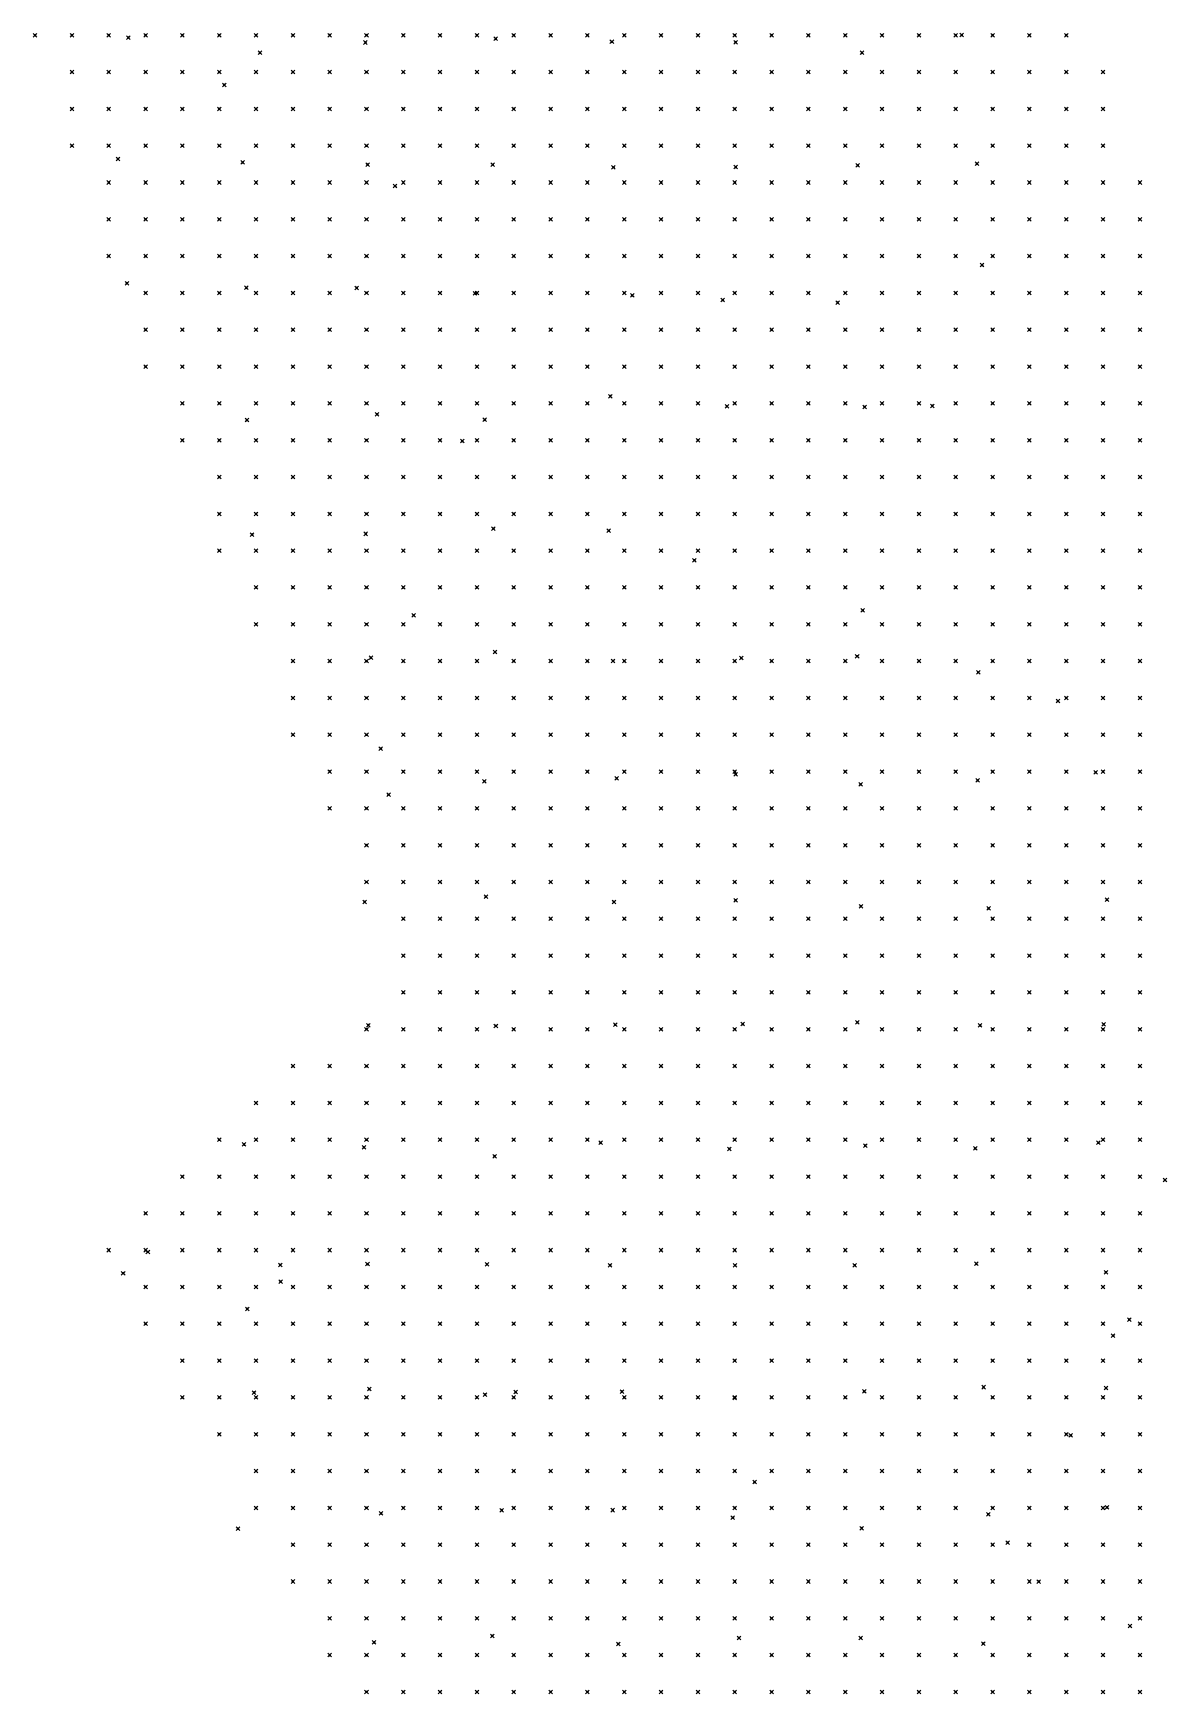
# Model space of a CAD drawing. Header units: metres. Extents: x 441556 to 446409, y 432338 to 461058.
# Drawn here: x 445145.2 to 445237.5, y 439655.7 to 439791 of the extents above; entities that cross this region are included whole.
import ezdxf

# ---------------------------------------------------------------- set-up
doc = ezdxf.new("R2010")
doc.units = ezdxf.units.M
doc.header["$MEASUREMENT"] = 0
doc.header["$PDMODE"] = 35
doc.header["$PDSIZE"] = 0.15
doc.layers.add('DTM-NOK-RevN_LIDAR_co_lidar', color=91, linetype='Continuous', lineweight=0)
doc.layers.add('DTM-NOK-RevN_RTK', color=32, linetype='Continuous', lineweight=0)

msp = doc.modelspace()

# ---------------------------------------------------------------- linework, layer by layer
at = {"layer": 'DTM-NOK-RevN_LIDAR_co_lidar'}
for p in [(445145.312, 439790.821, 399.143), (445148.311, 439790.821, 400.164), (445151.31, 439790.821, 401.455), (445154.31, 439790.821, 402.838), (445157.309, 439790.821, 404.12), (445160.308, 439790.821, 405.283), (445163.308, 439790.821, 406.511), (445166.307, 439790.821, 407.373), (445169.306, 439790.821, 407.96), (445172.306, 439790.821, 408.499), (445175.305, 439790.821, 408.964), (445178.304, 439790.821, 409.303), (445181.304, 439790.821, 409.578), (445184.303, 439790.821, 409.848), (445187.302, 439790.821, 410.032), (445190.302, 439790.821, 410.085), (445193.301, 439790.821, 410.17), (445196.3, 439790.821, 410.227), (445199.3, 439790.821, 410.245), (445202.299, 439790.821, 410.356), (445205.298, 439790.821, 410.468), (445208.298, 439790.821, 410.487), (445211.297, 439790.821, 410.504), (445214.296, 439790.821, 410.405), (445217.296, 439790.821, 410.509), (445220.295, 439790.821, 410.742), (445223.294, 439790.821, 411.161), (445226.294, 439790.821, 411.591), (445229.293, 439790.821, 411.988), (445148.311, 439787.822, 400.144), (445151.31, 439787.822, 401.381), (445154.31, 439787.822, 402.672), (445157.309, 439787.822, 403.897), (445160.308, 439787.822, 404.921), (445163.308, 439787.822, 406.163), (445166.307, 439787.822, 406.888), (445169.306, 439787.822, 407.324), (445172.306, 439787.822, 407.747), (445175.305, 439787.822, 408.141), (445178.304, 439787.822, 408.481), (445181.304, 439787.822, 408.739), (445184.303, 439787.822, 408.949), (445187.302, 439787.822, 409.101), (445190.302, 439787.822, 409.16), (445193.301, 439787.822, 409.224), (445196.3, 439787.822, 409.186), (445199.3, 439787.822, 409.144), (445202.299, 439787.822, 409.237), (445205.298, 439787.822, 409.318), (445208.298, 439787.822, 409.376), (445211.297, 439787.822, 409.432), (445214.296, 439787.822, 409.424), (445217.296, 439787.822, 409.525), (445220.295, 439787.822, 409.779), (445223.294, 439787.822, 410.138), (445226.294, 439787.822, 410.349), (445229.293, 439787.822, 410.487), (445232.293, 439787.822, 410.993), (445160.718, 439786.775, 404.857), (445148.311, 439784.822, 399.948), (445151.31, 439784.822, 401.099), (445154.31, 439784.822, 402.359), (445157.309, 439784.822, 403.477), (445160.308, 439784.822, 404.413), (445163.308, 439784.822, 405.442), (445166.307, 439784.822, 406.227), (445169.306, 439784.822, 406.671), (445172.306, 439784.822, 406.978), (445175.305, 439784.822, 407.296), (445178.304, 439784.822, 407.585), (445181.304, 439784.822, 407.798), (445184.303, 439784.822, 407.95), (445187.302, 439784.822, 408.036), (445190.302, 439784.822, 408.1), (445193.301, 439784.822, 408.09), (445196.3, 439784.822, 408.045), (445199.3, 439784.822, 408.031), (445202.299, 439784.822, 408.023), (445205.298, 439784.822, 408.084), (445208.298, 439784.822, 408.118), (445211.297, 439784.822, 408.153), (445214.296, 439784.822, 408.164), (445217.296, 439784.822, 408.262), (445220.295, 439784.822, 408.455), (445223.294, 439784.822, 408.716), (445226.294, 439784.822, 408.699), (445229.293, 439784.822, 408.665), (445232.293, 439784.822, 409.216), (445148.311, 439781.823, 399.681), (445151.31, 439781.823, 400.761), (445154.31, 439781.823, 401.893), (445157.309, 439781.823, 402.909), (445160.308, 439781.823, 403.765), (445163.308, 439781.823, 404.6), (445166.307, 439781.823, 405.386), (445169.306, 439781.823, 405.965), (445172.306, 439781.823, 406.353), (445175.305, 439781.823, 406.634), (445178.304, 439781.823, 406.829), (445181.304, 439781.823, 406.958), (445184.303, 439781.823, 407.058), (445187.302, 439781.823, 407.098), (445190.302, 439781.823, 407.049), (445193.301, 439781.823, 407.004), (445196.3, 439781.823, 406.932), (445199.3, 439781.823, 406.883), (445202.299, 439781.823, 406.758), (445205.298, 439781.823, 406.751), (445208.298, 439781.823, 406.745), (445211.297, 439781.823, 406.725), (445214.296, 439781.823, 406.756), (445217.296, 439781.823, 406.892), (445220.295, 439781.823, 406.927), (445223.294, 439781.823, 406.82), (445226.294, 439781.823, 406.719), (445229.293, 439781.823, 406.859), (445232.293, 439781.823, 407.696), (445151.31, 439778.824, 400.351), (445154.31, 439778.824, 401.26), (445157.309, 439778.824, 402.182), (445160.308, 439778.824, 402.911), (445163.308, 439778.824, 403.708), (445166.307, 439778.824, 404.191), (445169.306, 439778.824, 404.62), (445172.306, 439778.824, 405.192), (445175.305, 439778.824, 405.719), (445178.304, 439778.824, 406.079), (445181.304, 439778.824, 406.265), (445184.303, 439778.824, 406.324), (445187.302, 439778.824, 406.335), (445190.302, 439778.824, 406.269), (445193.301, 439778.824, 406.105), (445196.3, 439778.824, 405.902), (445199.3, 439778.824, 405.695), (445202.299, 439778.824, 405.631), (445205.298, 439778.824, 405.44), (445208.298, 439778.824, 405.399), (445211.297, 439778.824, 405.392), (445214.296, 439778.824, 405.371), (445217.296, 439778.824, 405.459), (445220.295, 439778.824, 405.379), (445223.294, 439778.824, 405.227), (445226.294, 439778.824, 405.413), (445229.293, 439778.824, 405.896), (445232.293, 439778.824, 406.647), (445235.292, 439778.824, 407.927), (445151.31, 439775.824, 399.758), (445154.31, 439775.824, 400.571), (445157.309, 439775.824, 401.289), (445160.308, 439775.824, 401.859), (445163.308, 439775.824, 402.581), (445166.307, 439775.824, 403.188), (445169.306, 439775.824, 403.436), (445172.306, 439775.824, 403.589), (445175.305, 439775.824, 403.865), (445178.304, 439775.824, 404.167), (445181.304, 439775.824, 404.49), (445184.303, 439775.824, 404.871), (445187.302, 439775.824, 405.139), (445190.302, 439775.824, 405.245), (445193.301, 439775.824, 405.265), (445196.3, 439775.824, 405.165), (445199.3, 439775.824, 404.845), (445202.299, 439775.824, 404.748), (445205.298, 439775.824, 404.591), (445208.298, 439775.824, 404.377), (445211.297, 439775.824, 404.386), (445214.296, 439775.824, 404.351), (445217.296, 439775.824, 404.344), (445220.295, 439775.824, 404.215), (445223.294, 439775.824, 404.32), (445226.294, 439775.824, 404.612), (445229.293, 439775.824, 405.056), (445232.293, 439775.824, 405.671), (445235.292, 439775.824, 406.656), (445151.31, 439772.825, 399.039), (445154.31, 439772.825, 399.704), (445157.309, 439772.825, 400.305), (445160.308, 439772.825, 400.812), (445163.308, 439772.825, 401.151), (445166.307, 439772.825, 401.701), (445169.306, 439772.825, 402.126), (445172.306, 439772.825, 402.345), (445175.305, 439772.825, 402.455), (445178.304, 439772.825, 402.523), (445181.304, 439772.825, 402.649), (445184.303, 439772.825, 402.764), (445187.302, 439772.825, 402.842), (445190.302, 439772.825, 402.976), (445193.301, 439772.825, 402.972), (445196.3, 439772.825, 402.836), (445199.3, 439772.825, 402.66), (445202.299, 439772.825, 402.349), (445205.298, 439772.825, 402.676), (445208.298, 439772.825, 402.635), (445211.297, 439772.825, 402.233), (445214.296, 439772.825, 402.368), (445217.296, 439772.825, 402.601), (445220.295, 439772.825, 402.854), (445223.294, 439772.825, 403.032), (445226.294, 439772.825, 403.28), (445229.293, 439772.825, 403.712), (445232.293, 439772.825, 404.319), (445235.292, 439772.825, 405.048), (445154.31, 439769.826, 398.691), (445157.309, 439769.826, 399.158), (445160.308, 439769.826, 399.586), (445163.308, 439769.826, 400.002), (445166.307, 439769.826, 400.436), (445169.306, 439769.826, 400.708), (445172.306, 439769.826, 400.853), (445175.305, 439769.826, 400.972), (445178.304, 439769.826, 401.027), (445181.304, 439769.826, 401.055), (445184.303, 439769.826, 401.145), (445187.302, 439769.826, 401.224), (445190.302, 439769.826, 401.235), (445193.301, 439769.826, 401.219), (445196.3, 439769.826, 401.143), (445199.3, 439769.826, 401.008), (445202.299, 439769.826, 400.762), (445205.298, 439769.826, 400.331), (445208.298, 439769.826, 400.139), (445211.297, 439769.826, 400.405), (445214.296, 439769.826, 400.656), (445217.296, 439769.826, 400.861), (445220.295, 439769.826, 401.222), (445223.294, 439769.826, 401.661), (445226.294, 439769.826, 401.956), (445229.293, 439769.826, 402.294), (445232.293, 439769.826, 402.819), (445235.292, 439769.826, 403.438), (445154.31, 439766.826, 397.551), (445157.309, 439766.826, 397.924), (445160.308, 439766.826, 398.274), (445163.308, 439766.826, 398.635), (445166.307, 439766.826, 398.9), (445169.306, 439766.826, 399.158), (445172.306, 439766.826, 399.461), (445175.305, 439766.826, 399.732), (445178.304, 439766.826, 399.856), (445181.304, 439766.826, 399.825), (445184.303, 439766.826, 399.724), (445187.302, 439766.826, 399.651), (445190.302, 439766.826, 399.68), (445193.301, 439766.826, 399.616), (445196.3, 439766.826, 399.527), (445199.3, 439766.826, 399.353), (445202.299, 439766.826, 399.118), (445205.298, 439766.826, 398.933), (445208.298, 439766.826, 398.732), (445211.297, 439766.826, 398.751), (445214.296, 439766.826, 398.76), (445217.296, 439766.826, 399.296), (445220.295, 439766.826, 399.712), (445223.294, 439766.826, 400.034), (445226.294, 439766.826, 400.551), (445229.293, 439766.826, 400.901), (445232.293, 439766.826, 401.308), (445235.292, 439766.826, 401.898), (445154.31, 439763.827, 396.216), (445157.309, 439763.827, 396.643), (445160.308, 439763.827, 397.045), (445163.308, 439763.827, 397.141), (445166.307, 439763.827, 397.169), (445169.306, 439763.827, 397.335), (445172.306, 439763.827, 397.575), (445175.305, 439763.827, 397.684), (445178.304, 439763.827, 397.721), (445181.304, 439763.827, 397.909), (445184.303, 439763.827, 398.154), (445187.302, 439763.827, 398.279), (445190.302, 439763.827, 398.339), (445193.301, 439763.827, 398.267), (445196.3, 439763.827, 398.062), (445199.3, 439763.827, 397.828), (445202.299, 439763.827, 397.527), (445205.298, 439763.827, 397.278), (445208.298, 439763.827, 397.141), (445211.297, 439763.827, 397.113), (445214.296, 439763.827, 397.263), (445217.296, 439763.827, 397.744), (445220.295, 439763.827, 398.11), (445223.294, 439763.827, 398.626), (445226.294, 439763.827, 399.207), (445229.293, 439763.827, 399.753), (445232.293, 439763.827, 399.991), (445235.292, 439763.827, 400.299), (445157.309, 439760.828, 394.659), (445160.308, 439760.828, 394.747), (445163.308, 439760.828, 394.968), (445166.307, 439760.828, 395.227), (445169.306, 439760.828, 395.397), (445172.306, 439760.828, 395.592), (445175.305, 439760.828, 395.757), (445178.304, 439760.828, 395.751), (445181.304, 439760.828, 395.819), (445184.303, 439760.828, 396.151), (445187.302, 439760.828, 396.44), (445190.302, 439760.828, 396.571), (445193.301, 439760.828, 396.657), (445196.3, 439760.828, 396.479), (445199.3, 439760.828, 396.348), (445202.299, 439760.828, 396.005), (445205.298, 439760.828, 395.894), (445208.298, 439760.828, 395.745), (445211.297, 439760.828, 395.552), (445214.296, 439760.828, 395.661), (445217.296, 439760.828, 396.074), (445220.295, 439760.828, 396.45), (445223.294, 439760.828, 396.861), (445226.294, 439760.828, 397.154), (445229.293, 439760.828, 397.701), (445232.293, 439760.828, 398.312), (445235.292, 439760.828, 398.82), (445157.309, 439757.828, 392.673), (445160.308, 439757.828, 392.787), (445163.308, 439757.828, 392.961), (445166.307, 439757.828, 393.208), (445169.306, 439757.828, 393.371), (445172.306, 439757.828, 393.6), (445175.305, 439757.828, 393.822), (445178.304, 439757.828, 393.938), (445181.304, 439757.828, 394.051), (445184.303, 439757.828, 394.251), (445187.302, 439757.828, 394.529), (445190.302, 439757.828, 394.672), (445193.301, 439757.828, 394.694), (445196.3, 439757.828, 394.574), (445199.3, 439757.828, 394.332), (445202.299, 439757.828, 394.179), (445205.298, 439757.828, 394.08), (445208.298, 439757.828, 393.937), (445211.297, 439757.828, 393.905), (445214.296, 439757.828, 394.12), (445217.296, 439757.828, 394.441), (445220.295, 439757.828, 394.93), (445223.294, 439757.828, 395.337), (445226.294, 439757.828, 395.837), (445229.293, 439757.828, 396.2), (445232.293, 439757.828, 396.473), (445235.292, 439757.828, 396.974), (445160.308, 439754.829, 391.163), (445163.308, 439754.829, 391.265), (445166.307, 439754.829, 391.394), (445169.306, 439754.829, 391.563), (445172.306, 439754.829, 391.725), (445175.305, 439754.829, 391.933), (445178.304, 439754.829, 392.19), (445181.304, 439754.829, 392.377), (445184.303, 439754.829, 392.554), (445187.302, 439754.829, 392.781), (445190.302, 439754.829, 392.882), (445193.301, 439754.829, 392.957), (445196.3, 439754.829, 392.835), (445199.3, 439754.829, 392.596), (445202.299, 439754.829, 392.517), (445205.298, 439754.829, 392.461), (445208.298, 439754.829, 392.375), (445211.297, 439754.829, 392.379), (445214.296, 439754.829, 392.672), (445217.296, 439754.829, 392.973), (445220.295, 439754.829, 393.457), (445223.294, 439754.829, 393.9), (445226.294, 439754.829, 394.353), (445229.293, 439754.829, 394.703), (445232.293, 439754.829, 394.833), (445235.292, 439754.829, 395.396), (445160.308, 439751.83, 389.725), (445163.308, 439751.83, 389.825), (445166.307, 439751.83, 389.889), (445169.306, 439751.83, 390.047), (445172.306, 439751.83, 390.18), (445175.305, 439751.83, 390.308), (445178.304, 439751.83, 390.459), (445181.304, 439751.83, 390.605), (445184.303, 439751.83, 390.849), (445187.302, 439751.83, 391.097), (445190.302, 439751.83, 391.172), (445193.301, 439751.83, 391.208), (445196.3, 439751.83, 391.314), (445199.3, 439751.83, 391.158), (445202.299, 439751.83, 390.916), (445205.298, 439751.83, 390.961), (445208.298, 439751.83, 390.817), (445211.297, 439751.83, 390.817), (445214.296, 439751.83, 391.199), (445217.296, 439751.83, 391.608), (445220.295, 439751.83, 392.123), (445223.294, 439751.83, 392.581), (445226.294, 439751.83, 393), (445229.293, 439751.83, 393.313), (445232.293, 439751.83, 393.582), (445235.292, 439751.83, 393.977), (445160.308, 439748.83, 388.14), (445163.308, 439748.83, 388.344), (445166.307, 439748.83, 388.549), (445169.306, 439748.83, 388.681), (445172.306, 439748.83, 388.768), (445175.305, 439748.83, 388.892), (445178.304, 439748.83, 388.945), (445181.304, 439748.83, 388.962), (445184.303, 439748.83, 389.11), (445187.302, 439748.83, 389.249), (445190.302, 439748.83, 389.331), (445193.301, 439748.83, 389.35), (445196.3, 439748.83, 389.447), (445199.3, 439748.83, 389.467), (445202.299, 439748.83, 389.503), (445205.298, 439748.83, 389.488), (445208.298, 439748.83, 389.415), (445211.297, 439748.83, 389.499), (445214.296, 439748.83, 389.84), (445217.296, 439748.83, 390.241), (445220.295, 439748.83, 390.717), (445223.294, 439748.83, 391.204), (445226.294, 439748.83, 391.638), (445229.293, 439748.83, 391.982), (445232.293, 439748.83, 392.3), (445235.292, 439748.83, 392.485), (445163.308, 439745.831, 386.753), (445166.307, 439745.831, 386.979), (445169.306, 439745.831, 387.206), (445172.306, 439745.831, 387.321), (445175.305, 439745.831, 387.425), (445178.304, 439745.831, 387.539), (445181.304, 439745.831, 387.579), (445184.303, 439745.831, 387.6), (445187.302, 439745.831, 387.59), (445190.302, 439745.831, 387.628), (445193.301, 439745.831, 387.674), (445196.3, 439745.831, 387.643), (445199.3, 439745.831, 387.726), (445202.299, 439745.831, 387.863), (445205.298, 439745.831, 388.036), (445208.298, 439745.831, 388.061), (445211.297, 439745.831, 388.234), (445214.296, 439745.831, 388.538), (445217.296, 439745.831, 388.848), (445220.295, 439745.831, 389.225), (445223.294, 439745.831, 389.712), (445226.294, 439745.831, 390.261), (445229.293, 439745.831, 390.514), (445232.293, 439745.831, 390.774), (445235.292, 439745.831, 390.993), (445163.308, 439742.832, 385.217), (445166.307, 439742.832, 385.42), (445169.306, 439742.832, 385.682), (445172.306, 439742.832, 385.817), (445175.305, 439742.832, 385.934), (445178.304, 439742.832, 386.102), (445181.304, 439742.832, 386.219), (445184.303, 439742.832, 386.288), (445187.302, 439742.832, 386.299), (445190.302, 439742.832, 386.291), (445193.301, 439742.832, 386.314), (445196.3, 439742.832, 386.295), (445199.3, 439742.832, 386.338), (445202.299, 439742.832, 386.5), (445205.298, 439742.832, 386.789), (445208.298, 439742.832, 386.782), (445211.297, 439742.832, 386.915), (445214.296, 439742.832, 387.235), (445217.296, 439742.832, 387.549), (445220.295, 439742.832, 387.957), (445223.294, 439742.832, 388.429), (445226.294, 439742.832, 388.844), (445229.293, 439742.832, 389.007), (445232.293, 439742.832, 389.133), (445235.292, 439742.832, 389.262), (445166.307, 439739.832, 384.171), (445169.306, 439739.832, 384.29), (445172.306, 439739.832, 384.395), (445175.305, 439739.832, 384.523), (445178.304, 439739.832, 384.693), (445181.304, 439739.832, 384.858), (445184.303, 439739.832, 385.004), (445187.302, 439739.832, 385.074), (445190.302, 439739.832, 385.063), (445193.301, 439739.832, 385.085), (445196.3, 439739.832, 385.134), (445199.3, 439739.832, 385.109), (445202.299, 439739.832, 385.253), (445205.298, 439739.832, 385.546), (445208.298, 439739.832, 385.616), (445211.297, 439739.832, 385.732), (445214.296, 439739.832, 386.03), (445217.296, 439739.832, 386.329), (445220.295, 439739.832, 386.733), (445223.294, 439739.832, 387.109), (445226.294, 439739.832, 387.446), (445229.293, 439739.832, 387.64), (445232.293, 439739.832, 387.703), (445235.292, 439739.832, 387.807), (445166.307, 439736.833, 383.489), (445169.306, 439736.833, 383.377), (445172.306, 439736.833, 383.345), (445175.305, 439736.833, 383.355), (445178.304, 439736.833, 383.431), (445181.304, 439736.833, 383.612), (445184.303, 439736.833, 383.868), (445187.302, 439736.833, 384.006), (445190.302, 439736.833, 383.917), (445193.301, 439736.833, 383.874), (445196.3, 439736.833, 383.903), (445199.3, 439736.833, 383.856), (445202.299, 439736.833, 383.924), (445205.298, 439736.833, 384.258), (445208.298, 439736.833, 384.531), (445211.297, 439736.833, 384.697), (445214.296, 439736.833, 384.947), (445217.296, 439736.833, 385.176), (445220.295, 439736.833, 385.473), (445223.294, 439736.833, 385.733), (445226.294, 439736.833, 386.081), (445229.293, 439736.833, 386.315), (445232.293, 439736.833, 386.421), (445235.292, 439736.833, 386.65), (445166.307, 439733.834, 382.839), (445169.306, 439733.834, 382.793), (445172.306, 439733.834, 382.62), (445175.305, 439733.834, 382.417), (445178.304, 439733.834, 382.277), (445181.304, 439733.834, 382.322), (445184.303, 439733.834, 382.577), (445187.302, 439733.834, 382.8), (445190.302, 439733.834, 382.773), (445193.301, 439733.834, 382.667), (445196.3, 439733.834, 382.651), (445199.3, 439733.834, 382.646), (445202.299, 439733.834, 382.656), (445205.298, 439733.834, 382.91), (445208.298, 439733.834, 383.29), (445211.297, 439733.834, 383.607), (445214.296, 439733.834, 383.799), (445217.296, 439733.834, 384.05), (445220.295, 439733.834, 384.262), (445223.294, 439733.834, 384.499), (445226.294, 439733.834, 384.75), (445229.293, 439733.834, 384.995), (445232.293, 439733.834, 385.145), (445235.292, 439733.834, 385.296), (445169.306, 439730.834, 381.555), (445172.306, 439730.834, 381.556), (445175.305, 439730.834, 381.318), (445178.304, 439730.834, 381.067), (445181.304, 439730.834, 381.02), (445184.303, 439730.834, 381.102), (445187.302, 439730.834, 381.264), (445190.302, 439730.834, 381.44), (445193.301, 439730.834, 381.46), (445196.3, 439730.834, 381.505), (445199.3, 439730.834, 381.545), (445202.299, 439730.834, 381.453), (445205.298, 439730.834, 381.47), (445208.298, 439730.834, 381.733), (445211.297, 439730.834, 382.203), (445214.296, 439730.834, 382.392), (445217.296, 439730.834, 382.669), (445220.295, 439730.834, 382.924), (445223.294, 439730.834, 383.22), (445226.294, 439730.834, 383.477), (445229.293, 439730.834, 383.743), (445232.293, 439730.834, 383.939), (445235.292, 439730.834, 383.989), (445169.306, 439727.835, 379.564), (445172.306, 439727.835, 379.863), (445175.305, 439727.835, 379.826), (445178.304, 439727.835, 379.732), (445181.304, 439727.835, 379.886), (445184.303, 439727.835, 380.038), (445187.302, 439727.835, 380.138), (445190.302, 439727.835, 380.302), (445193.301, 439727.835, 380.455), (445196.3, 439727.835, 380.604), (445199.3, 439727.835, 380.735), (445202.299, 439727.835, 380.712), (445205.298, 439727.835, 380.573), (445208.298, 439727.835, 380.543), (445211.297, 439727.835, 380.767), (445214.296, 439727.835, 380.917), (445217.296, 439727.835, 381.062), (445220.295, 439727.835, 381.424), (445223.294, 439727.835, 381.802), (445226.294, 439727.835, 382.055), (445229.293, 439727.835, 382.368), (445232.293, 439727.835, 382.63), (445235.292, 439727.835, 382.829), (445172.306, 439724.836, 378.233), (445175.305, 439724.836, 378.225), (445178.304, 439724.836, 378.328), (445181.304, 439724.836, 378.629), (445184.303, 439724.836, 378.922), (445187.302, 439724.836, 379.146), (445190.302, 439724.836, 379.402), (445193.301, 439724.836, 379.673), (445196.3, 439724.836, 379.905), (445199.3, 439724.836, 380.2), (445202.299, 439724.836, 380.403), (445205.298, 439724.836, 380.427), (445208.298, 439724.836, 380.304), (445211.297, 439724.836, 380.167), (445214.296, 439724.836, 380.034), (445217.296, 439724.836, 379.969), (445220.295, 439724.836, 380.1), (445223.294, 439724.836, 380.335), (445226.294, 439724.836, 380.486), (445229.293, 439724.836, 380.81), (445232.293, 439724.836, 381.166), (445235.292, 439724.836, 381.524), (445172.306, 439721.836, 376.947), (445175.305, 439721.836, 376.912), (445178.304, 439721.836, 377.029), (445181.304, 439721.836, 377.334), (445184.303, 439721.836, 377.672), (445187.302, 439721.836, 377.943), (445190.302, 439721.836, 378.242), (445193.301, 439721.836, 378.584), (445196.3, 439721.836, 378.936), (445199.3, 439721.836, 379.367), (445202.299, 439721.836, 379.855), (445205.298, 439721.836, 380.129), (445208.298, 439721.836, 380.157), (445211.297, 439721.836, 380.023), (445214.296, 439721.836, 379.895), (445217.296, 439721.836, 379.74), (445220.295, 439721.836, 379.584), (445223.294, 439721.836, 379.474), (445226.294, 439721.836, 379.371), (445229.293, 439721.836, 379.475), (445232.293, 439721.836, 379.817), (445235.292, 439721.836, 380.124), (445175.305, 439718.837, 375.812), (445178.304, 439718.837, 375.942), (445181.304, 439718.837, 376.082), (445184.303, 439718.837, 376.31), (445187.302, 439718.837, 376.59), (445190.302, 439718.837, 376.944), (445193.301, 439718.837, 377.278), (445196.3, 439718.837, 377.527), (445199.3, 439718.837, 377.809), (445202.299, 439718.837, 378.207), (445205.298, 439718.837, 378.984), (445208.298, 439718.837, 379.375), (445211.297, 439718.837, 379.473), (445214.296, 439718.837, 379.443), (445217.296, 439718.837, 379.424), (445220.295, 439718.837, 379.376), (445223.294, 439718.837, 379.293), (445226.294, 439718.837, 379.14), (445229.293, 439718.837, 378.997), (445232.293, 439718.837, 378.942), (445235.292, 439718.837, 379.062), (445175.305, 439715.838, 374.91), (445178.304, 439715.838, 375.083), (445181.304, 439715.838, 375.182), (445184.303, 439715.838, 375.27), (445187.302, 439715.838, 375.33), (445190.302, 439715.838, 375.563), (445193.301, 439715.838, 376.005), (445196.3, 439715.838, 376.237), (445199.3, 439715.838, 376.451), (445202.299, 439715.838, 376.763), (445205.298, 439715.838, 377.428), (445208.298, 439715.838, 377.762), (445211.297, 439715.838, 378.125), (445214.296, 439715.838, 378.403), (445217.296, 439715.838, 378.516), (445220.295, 439715.838, 378.678), (445223.294, 439715.838, 378.756), (445226.294, 439715.838, 378.801), (445229.293, 439715.838, 378.801), (445232.293, 439715.838, 378.794), (445235.292, 439715.838, 378.777), (445175.305, 439712.838, 374.099), (445178.304, 439712.838, 374.248), (445181.304, 439712.838, 374.421), (445184.303, 439712.838, 374.522), (445187.302, 439712.838, 374.555), (445190.302, 439712.838, 374.655), (445193.301, 439712.838, 374.85), (445196.3, 439712.838, 375.151), (445199.3, 439712.838, 375.528), (445202.299, 439712.838, 375.872), (445205.298, 439712.838, 376.139), (445208.298, 439712.838, 376.487), (445211.297, 439712.838, 376.688), (445214.296, 439712.838, 376.952), (445217.296, 439712.838, 377.081), (445220.295, 439712.838, 377.203), (445223.294, 439712.838, 377.514), (445226.294, 439712.838, 377.833), (445229.293, 439712.838, 378.065), (445232.293, 439712.838, 378.259), (445235.292, 439712.838, 378.417), (445172.306, 439709.839, 373.218), (445175.305, 439709.839, 373.285), (445178.304, 439709.839, 373.481), (445181.304, 439709.839, 373.66), (445184.303, 439709.839, 373.74), (445187.302, 439709.839, 373.864), (445190.302, 439709.839, 374.03), (445193.301, 439709.839, 374.142), (445196.3, 439709.839, 374.28), (445199.3, 439709.839, 374.491), (445202.299, 439709.839, 374.777), (445205.298, 439709.839, 375.039), (445208.298, 439709.839, 375.462), (445211.297, 439709.839, 375.691), (445214.296, 439709.839, 375.955), (445217.296, 439709.839, 376.062), (445220.295, 439709.839, 376.01), (445223.294, 439709.839, 376.095), (445226.294, 439709.839, 376.389), (445229.293, 439709.839, 376.666), (445232.293, 439709.839, 376.968), (445235.292, 439709.839, 377.407), (445166.307, 439706.84, 372.388), (445169.306, 439706.84, 372.418), (445172.306, 439706.84, 372.442), (445175.305, 439706.84, 372.555), (445178.304, 439706.84, 372.737), (445181.304, 439706.84, 372.879), (445184.303, 439706.84, 373.012), (445187.302, 439706.84, 373.235), (445190.302, 439706.84, 373.422), (445193.301, 439706.84, 373.583), (445196.3, 439706.84, 373.615), (445199.3, 439706.84, 373.612), (445202.299, 439706.84, 373.704), (445205.298, 439706.84, 373.933), (445208.298, 439706.84, 374.033), (445211.297, 439706.84, 374.298), (445214.296, 439706.84, 374.627), (445217.296, 439706.84, 374.873), (445220.295, 439706.84, 374.902), (445223.294, 439706.84, 375.127), (445226.294, 439706.84, 375.392), (445229.293, 439706.84, 375.64), (445232.293, 439706.84, 375.78), (445235.292, 439706.84, 376.07), (445163.308, 439703.84, 371.717), (445166.307, 439703.84, 371.819), (445169.306, 439703.84, 371.868), (445172.306, 439703.84, 371.88), (445175.305, 439703.84, 371.924), (445178.304, 439703.84, 372.026), (445181.304, 439703.84, 372.165), (445184.303, 439703.84, 372.337), (445187.302, 439703.84, 372.59), (445190.302, 439703.84, 372.826), (445193.301, 439703.84, 372.969), (445196.3, 439703.84, 373.05), (445199.3, 439703.84, 372.979), (445202.299, 439703.84, 373.055), (445205.298, 439703.84, 373.189), (445208.298, 439703.84, 373.063), (445211.297, 439703.84, 373.04), (445214.296, 439703.84, 373.246), (445217.296, 439703.84, 373.371), (445220.295, 439703.84, 373.57), (445223.294, 439703.84, 373.994), (445226.294, 439703.84, 374.361), (445229.293, 439703.84, 374.625), (445232.293, 439703.84, 374.918), (445235.292, 439703.84, 375.221), (445160.308, 439700.841, 371.286), (445163.308, 439700.841, 371.369), (445166.307, 439700.841, 371.444), (445169.306, 439700.841, 371.451), (445172.306, 439700.841, 371.456), (445175.305, 439700.841, 371.471), (445178.304, 439700.841, 371.484), (445181.304, 439700.841, 371.576), (445184.303, 439700.841, 371.764), (445187.302, 439700.841, 371.961), (445190.302, 439700.841, 372.115), (445193.301, 439700.841, 372.244), (445196.3, 439700.841, 372.445), (445199.3, 439700.841, 372.543), (445202.299, 439700.841, 372.561), (445205.298, 439700.841, 372.59), (445208.298, 439700.841, 372.536), (445211.297, 439700.841, 372.617), (445214.296, 439700.841, 372.556), (445217.296, 439700.841, 372.511), (445220.295, 439700.841, 372.628), (445223.294, 439700.841, 372.867), (445226.294, 439700.841, 373.134), (445229.293, 439700.841, 373.369), (445232.293, 439700.841, 373.702), (445235.292, 439700.841, 374.086), (445157.309, 439697.842, 371.07), (445160.308, 439697.842, 371.034), (445163.308, 439697.842, 371.007), (445166.307, 439697.842, 370.951), (445169.306, 439697.842, 371.057), (445172.306, 439697.842, 371.127), (445175.305, 439697.842, 371.086), (445178.304, 439697.842, 371.088), (445181.304, 439697.842, 371.159), (445184.303, 439697.842, 371.265), (445187.302, 439697.842, 371.408), (445190.302, 439697.842, 371.56), (445193.301, 439697.842, 371.667), (445196.3, 439697.842, 371.84), (445199.3, 439697.842, 371.983), (445202.299, 439697.842, 372.068), (445205.298, 439697.842, 372.128), (445208.298, 439697.842, 372.134), (445211.297, 439697.842, 372.11), (445214.296, 439697.842, 372.064), (445217.296, 439697.842, 372.065), (445220.295, 439697.842, 372.151), (445223.294, 439697.842, 372.228), (445226.294, 439697.842, 372.329), (445229.293, 439697.842, 372.55), (445232.293, 439697.842, 372.866), (445235.292, 439697.842, 373.226), (445154.31, 439694.842, 371.102), (445157.309, 439694.842, 371.021), (445160.308, 439694.842, 370.934), (445163.308, 439694.842, 370.858), (445166.307, 439694.842, 370.796), (445169.306, 439694.842, 370.829), (445172.306, 439694.842, 370.861), (445175.305, 439694.842, 370.849), (445178.304, 439694.842, 370.833), (445181.304, 439694.842, 370.821), (445184.303, 439694.842, 370.848), (445187.302, 439694.842, 370.946), (445190.302, 439694.842, 371.077), (445193.301, 439694.842, 371.178), (445196.3, 439694.842, 371.294), (445199.3, 439694.842, 371.388), (445202.299, 439694.842, 371.501), (445205.298, 439694.842, 371.654), (445208.298, 439694.842, 371.731), (445211.297, 439694.842, 371.704), (445214.296, 439694.842, 371.656), (445217.296, 439694.842, 371.636), (445220.295, 439694.842, 371.595), (445223.294, 439694.842, 371.633), (445226.294, 439694.842, 371.807), (445229.293, 439694.842, 372.066), (445232.293, 439694.842, 372.328), (445235.292, 439694.842, 372.614), (445151.31, 439691.843, 369.688), (445154.31, 439691.843, 369.86), (445157.309, 439691.843, 370.073), (445160.308, 439691.843, 370.471), (445163.308, 439691.843, 370.632), (445166.307, 439691.843, 370.678), (445169.306, 439691.843, 370.708), (445172.306, 439691.843, 370.688), (445175.305, 439691.843, 370.624), (445178.304, 439691.843, 370.581), (445181.304, 439691.843, 370.551), (445184.303, 439691.843, 370.516), (445187.302, 439691.843, 370.554), (445190.302, 439691.843, 370.642), (445193.301, 439691.843, 370.707), (445196.3, 439691.843, 370.798), (445199.3, 439691.843, 370.848), (445202.299, 439691.843, 370.969), (445205.298, 439691.843, 371.154), (445208.298, 439691.843, 371.194), (445211.297, 439691.843, 371.232), (445214.296, 439691.843, 371.244), (445217.296, 439691.843, 371.269), (445220.295, 439691.843, 371.245), (445223.294, 439691.843, 371.247), (445226.294, 439691.843, 371.32), (445229.293, 439691.843, 371.482), (445232.293, 439691.843, 371.758), (445235.292, 439691.843, 371.976), (445154.31, 439688.844, 368.444), (445157.309, 439688.844, 368.586), (445160.308, 439688.844, 368.975), (445163.308, 439688.844, 369.209), (445166.307, 439688.844, 369.494), (445169.306, 439688.844, 369.848), (445172.306, 439688.844, 370.225), (445175.305, 439688.844, 370.454), (445178.304, 439688.844, 370.479), (445181.304, 439688.844, 370.438), (445184.303, 439688.844, 370.388), (445187.302, 439688.844, 370.356), (445190.302, 439688.844, 370.352), (445193.301, 439688.844, 370.354), (445196.3, 439688.844, 370.385), (445199.3, 439688.844, 370.435), (445202.299, 439688.844, 370.589), (445205.298, 439688.844, 370.699), (445208.298, 439688.844, 370.715), (445211.297, 439688.844, 370.719), (445214.296, 439688.844, 370.775), (445217.296, 439688.844, 370.842), (445220.295, 439688.844, 370.887), (445223.294, 439688.844, 370.904), (445226.294, 439688.844, 370.969), (445229.293, 439688.844, 371.076), (445232.293, 439688.844, 371.271), (445235.292, 439688.844, 371.478), (445154.31, 439685.844, 367.397), (445157.309, 439685.844, 367.46), (445160.308, 439685.844, 367.739), (445163.308, 439685.844, 368.007), (445166.307, 439685.844, 368.282), (445169.306, 439685.844, 368.56), (445172.306, 439685.844, 368.878), (445175.305, 439685.844, 369.353), (445178.304, 439685.844, 369.73), (445181.304, 439685.844, 369.941), (445184.303, 439685.844, 370.183), (445187.302, 439685.844, 370.274), (445190.302, 439685.844, 370.252), (445193.301, 439685.844, 370.189), (445196.3, 439685.844, 370.164), (445199.3, 439685.844, 370.188), (445202.299, 439685.844, 370.289), (445205.298, 439685.844, 370.324), (445208.298, 439685.844, 370.343), (445211.297, 439685.844, 370.342), (445214.296, 439685.844, 370.362), (445217.296, 439685.844, 370.418), (445220.295, 439685.844, 370.48), (445223.294, 439685.844, 370.534), (445226.294, 439685.844, 370.628), (445229.293, 439685.844, 370.746), (445232.293, 439685.844, 370.942), (445235.292, 439685.844, 371.069), (445157.309, 439682.845, 366.915), (445160.308, 439682.845, 366.949), (445163.308, 439682.845, 367.106), (445166.307, 439682.845, 367.408), (445169.306, 439682.845, 367.622), (445172.306, 439682.845, 367.807), (445175.305, 439682.845, 368.136), (445178.304, 439682.845, 368.442), (445181.304, 439682.845, 368.709), (445184.303, 439682.845, 369.1), (445187.302, 439682.845, 369.508), (445190.302, 439682.845, 369.888), (445193.301, 439682.845, 370.1), (445196.3, 439682.845, 370.025), (445199.3, 439682.845, 370.052), (445202.299, 439682.845, 370.083), (445205.298, 439682.845, 370.063), (445208.298, 439682.845, 370.071), (445211.297, 439682.845, 370.094), (445214.296, 439682.845, 370.095), (445217.296, 439682.845, 370.139), (445220.295, 439682.845, 370.175), (445223.294, 439682.845, 370.217), (445226.294, 439682.845, 370.299), (445229.293, 439682.845, 370.404), (445232.293, 439682.845, 370.504), (445235.292, 439682.845, 370.609), (445157.309, 439679.845, 366.634), (445160.308, 439679.845, 366.552), (445163.308, 439679.845, 366.549), (445166.307, 439679.845, 366.72), (445169.306, 439679.845, 366.852), (445172.306, 439679.845, 366.947), (445175.305, 439679.845, 367.075), (445178.304, 439679.845, 367.231), (445181.304, 439679.845, 367.461), (445184.303, 439679.845, 367.787), (445187.302, 439679.845, 368.207), (445190.302, 439679.845, 368.761), (445193.301, 439679.845, 369.281), (445196.3, 439679.845, 369.526), (445199.3, 439679.845, 369.835), (445202.299, 439679.845, 369.9), (445205.298, 439679.845, 369.894), (445208.298, 439679.845, 369.933), (445211.297, 439679.845, 369.927), (445214.296, 439679.845, 369.903), (445217.296, 439679.845, 369.941), (445220.295, 439679.845, 369.971), (445223.294, 439679.845, 369.997), (445226.294, 439679.845, 370.043), (445229.293, 439679.845, 370.077), (445232.293, 439679.845, 370.106), (445235.292, 439679.845, 370.228), (445160.308, 439676.846, 366.304), (445163.308, 439676.846, 366.246), (445166.307, 439676.846, 366.275), (445169.306, 439676.846, 366.368), (445172.306, 439676.846, 366.43), (445175.305, 439676.846, 366.463), (445178.304, 439676.846, 366.527), (445181.304, 439676.846, 366.65), (445184.303, 439676.846, 366.822), (445187.302, 439676.846, 367.031), (445190.302, 439676.846, 367.365), (445193.301, 439676.846, 367.855), (445196.3, 439676.846, 368.226), (445199.3, 439676.846, 368.676), (445202.299, 439676.846, 368.978), (445205.298, 439676.846, 369.222), (445208.298, 439676.846, 369.492), (445211.297, 439676.846, 369.661), (445214.296, 439676.846, 369.647), (445217.296, 439676.846, 369.717), (445220.295, 439676.846, 369.765), (445223.294, 439676.846, 369.794), (445226.294, 439676.846, 369.819), (445229.293, 439676.846, 369.776), (445232.293, 439676.846, 369.786), (445235.292, 439676.846, 369.903), (445163.308, 439673.847, 365.995), (445166.307, 439673.847, 366.015), (445169.306, 439673.847, 366.151), (445172.306, 439673.847, 366.24), (445175.305, 439673.847, 366.25), (445178.304, 439673.847, 366.264), (445181.304, 439673.847, 366.305), (445184.303, 439673.847, 366.387), (445187.302, 439673.847, 366.455), (445190.302, 439673.847, 366.533), (445193.301, 439673.847, 366.717), (445196.3, 439673.847, 366.877), (445199.3, 439673.847, 367.155), (445202.299, 439673.847, 367.552), (445205.298, 439673.847, 367.909), (445208.298, 439673.847, 368.326), (445211.297, 439673.847, 368.844), (445214.296, 439673.847, 369.105), (445217.296, 439673.847, 369.339), (445220.295, 439673.847, 369.461), (445223.294, 439673.847, 369.527), (445226.294, 439673.847, 369.558), (445229.293, 439673.847, 369.473), (445232.293, 439673.847, 369.477), (445235.292, 439673.847, 369.591), (445163.308, 439670.847, 365.697), (445166.307, 439670.847, 365.746), (445169.306, 439670.847, 365.914), (445172.306, 439670.847, 366.021), (445175.305, 439670.847, 366.036), (445178.304, 439670.847, 366.073), (445181.304, 439670.847, 366.143), (445184.303, 439670.847, 366.229), (445187.302, 439670.847, 366.283), (445190.302, 439670.847, 366.28), (445193.301, 439670.847, 366.259), (445196.3, 439670.847, 366.267), (445199.3, 439670.847, 366.295), (445202.299, 439670.847, 366.433), (445205.298, 439670.847, 366.632), (445208.298, 439670.847, 367.008), (445211.297, 439670.847, 367.564), (445214.296, 439670.847, 368.067), (445217.296, 439670.847, 368.467), (445220.295, 439670.847, 368.863), (445223.294, 439670.847, 369.171), (445226.294, 439670.847, 369.222), (445229.293, 439670.847, 369.171), (445232.293, 439670.847, 369.218), (445235.292, 439670.847, 369.334), (445166.307, 439667.848, 365.422), (445169.306, 439667.848, 365.662), (445172.306, 439667.848, 365.793), (445175.305, 439667.848, 365.784), (445178.304, 439667.848, 365.802), (445181.304, 439667.848, 365.872), (445184.303, 439667.848, 365.955), (445187.302, 439667.848, 366.032), (445190.302, 439667.848, 366.08), (445193.301, 439667.848, 366.083), (445196.3, 439667.848, 366.072), (445199.3, 439667.848, 365.988), (445202.299, 439667.848, 365.907), (445205.298, 439667.848, 365.955), (445208.298, 439667.848, 366.203), (445211.297, 439667.848, 366.592), (445214.296, 439667.848, 366.962), (445217.296, 439667.848, 367.273), (445220.295, 439667.848, 367.853), (445223.294, 439667.848, 368.431), (445226.294, 439667.848, 368.756), (445229.293, 439667.848, 368.947), (445232.293, 439667.848, 369.059), (445235.292, 439667.848, 369.144), (445166.307, 439664.849, 365.007), (445169.306, 439664.849, 365.329), (445172.306, 439664.849, 365.566), (445175.305, 439664.849, 365.597), (445178.304, 439664.849, 365.561), (445181.304, 439664.849, 365.564), (445184.303, 439664.849, 365.608), (445187.302, 439664.849, 365.655), (445190.302, 439664.849, 365.724), (445193.301, 439664.849, 365.766), (445196.3, 439664.849, 365.804), (445199.3, 439664.849, 365.802), (445202.299, 439664.849, 365.768), (445205.298, 439664.849, 365.761), (445208.298, 439664.849, 365.828), (445211.297, 439664.849, 366.107), (445214.296, 439664.849, 366.297), (445217.296, 439664.849, 366.456), (445220.295, 439664.849, 366.861), (445223.294, 439664.849, 367.363), (445226.294, 439664.849, 367.973), (445229.293, 439664.849, 368.456), (445232.293, 439664.849, 368.768), (445235.292, 439664.849, 368.98), (445169.306, 439661.849, 364.761), (445172.306, 439661.849, 365.126), (445175.305, 439661.849, 365.338), (445178.304, 439661.849, 365.37), (445181.304, 439661.849, 365.322), (445184.303, 439661.849, 365.308), (445187.302, 439661.849, 365.312), (445190.302, 439661.849, 365.34), (445193.301, 439661.849, 365.383), (445196.3, 439661.849, 365.422), (445199.3, 439661.849, 365.473), (445202.299, 439661.849, 365.516), (445205.298, 439661.849, 365.598), (445208.298, 439661.849, 365.63), (445211.297, 439661.849, 365.67), (445214.296, 439661.849, 365.848), (445217.296, 439661.849, 366.086), (445220.295, 439661.849, 366.359), (445223.294, 439661.849, 366.666), (445226.294, 439661.849, 367.01), (445229.293, 439661.849, 367.44), (445232.293, 439661.849, 367.988), (445235.292, 439661.849, 368.541), (445169.306, 439658.85, 364.207), (445172.306, 439658.85, 364.463), (445175.305, 439658.85, 364.785), (445178.304, 439658.85, 365.036), (445181.304, 439658.85, 365.089), (445184.303, 439658.85, 365.095), (445187.302, 439658.85, 365.078), (445190.302, 439658.85, 365.055), (445193.301, 439658.85, 365.067), (445196.3, 439658.85, 365.069), (445199.3, 439658.85, 365.12), (445202.299, 439658.85, 365.195), (445205.298, 439658.85, 365.301), (445208.298, 439658.85, 365.306), (445211.297, 439658.85, 365.408), (445214.296, 439658.85, 365.585), (445217.296, 439658.85, 365.862), (445220.295, 439658.85, 366.064), (445223.294, 439658.85, 366.328), (445226.294, 439658.85, 366.524), (445229.293, 439658.85, 366.746), (445232.293, 439658.85, 367.065), (445235.292, 439658.85, 367.608), (445172.306, 439655.851, 364.006), (445175.305, 439655.851, 364.184), (445178.304, 439655.851, 364.384), (445181.304, 439655.851, 364.545), (445184.303, 439655.851, 364.661), (445187.302, 439655.851, 364.754), (445190.302, 439655.851, 364.792), (445193.301, 439655.851, 364.822), (445196.3, 439655.851, 364.82), (445199.3, 439655.851, 364.828), (445202.299, 439655.851, 364.883), (445205.298, 439655.851, 364.97), (445208.298, 439655.851, 364.998), (445211.297, 439655.851, 365.23), (445214.296, 439655.851, 365.418), (445217.296, 439655.851, 365.661), (445220.295, 439655.851, 365.829), (445223.294, 439655.851, 366.103), (445226.294, 439655.851, 366.268), (445229.293, 439655.851, 366.422), (445232.293, 439655.851, 366.606), (445235.292, 439655.851, 366.852)]:
    msp.add_point(p, dxfattribs=at)
at = {"layer": 'DTM-NOK-RevN_RTK'}
for p in [(445152.912, 439790.635, 402.26), (445182.828, 439790.534, 409.732), (445192.287, 439790.286, 410.106), (445220.786, 439790.837, 410.804), (445163.627, 439789.391, 406.688), (445172.218, 439790.23, 408.43), (445202.362, 439790.255, 410.237), (445212.661, 439789.394, 410.129), (445152.064, 439780.744, 400.981), (445162.216, 439780.456, 403.873), (445172.392, 439780.287, 406.344), (445182.583, 439780.278, 406.707), (445192.418, 439780.06, 406.51), (445202.379, 439780.08, 406.001), (445212.314, 439780.22, 405.878), (445222.026, 439780.35, 405.963), (445174.64, 439778.539, 405.699), (445222.448, 439772.096, 402.702), (445152.791, 439770.621, 398.74), (445162.525, 439770.247, 400.127), (445171.508, 439770.242, 400.973), (445181.153, 439769.794, 401.106), (445193.947, 439769.621, 401.3), (445201.325, 439769.247, 400.521), (445210.678, 439769.045, 399.872), (445192.166, 439761.411, 397.14), (445201.665, 439760.588, 396.12), (445212.872, 439760.541, 395.588), (445218.391, 439760.626, 396.208), (445162.566, 439759.468, 394.054), (445173.171, 439759.94, 395.256), (445181.942, 439759.493, 395.149), (445180.101, 439757.753, 393.902), (445162.987, 439750.146, 389.066), (445172.245, 439750.202, 389.522), (445182.648, 439750.626, 390.121), (445192.034, 439750.46, 390.339), (445199.014, 439748.045, 389.187), (445176.143, 439743.562, 386.322), (445212.72, 439743.966, 387.625), (445182.775, 439740.573, 385.327), (445172.663, 439740.104, 384.373), (445192.391, 439739.846, 385.096), (445202.829, 439740.084, 385.605), (445212.268, 439740.227, 386.003), (445222.135, 439738.919, 386.533), (445228.619, 439736.581, 386.059), (445173.469, 439732.703, 382.276), (445231.688, 439730.765, 383.869), (445181.906, 439730.039, 380.686), (445192.68, 439730.281, 381.394), (445202.378, 439730.621, 381.332), (445212.545, 439729.791, 381.805), (445222.078, 439730.116, 382.994), (445174.102, 439728.951, 380.618), (445172.155, 439720.22, 376.291), (445182.032, 439720.641, 376.822), (445192.455, 439720.217, 377.76), (445202.366, 439720.346, 379.219), (445232.614, 439720.396, 379.053), (445212.569, 439719.867, 379.769), (445222.972, 439719.682, 379.539), (445172.456, 439710.17, 373.328), (445182.839, 439710.118, 373.867), (445192.564, 439710.209, 374.206), (445202.955, 439710.257, 374.973), (445212.286, 439710.402, 376.014), (445222.283, 439710.149, 376.139), (445232.345, 439710.235, 377.078), (445162.33, 439700.452, 371.247), (445172.1, 439700.215, 371.388), (445191.37, 439700.594, 372.113), (445201.863, 439700.092, 372.208), (445212.931, 439700.364, 372.677), (445221.884, 439700.131, 372.525), (445231.92, 439700.596, 373.638), (445182.733, 439699.499, 371.522), (445237.335, 439697.557, 373.219), (445154.497, 439691.696, 370.037), (445165.28, 439690.636, 370.62), (445172.388, 439690.703, 370.706), (445182.119, 439690.689, 370.51), (445192.148, 439690.616, 370.634), (445202.321, 439690.607, 370.899), (445212.071, 439690.61, 371.136), (445221.973, 439690.733, 371.136), (445152.488, 439689.964, 368.953), (445165.307, 439689.279, 369.956), (445232.527, 439690.042, 371.324), (445162.589, 439687.058, 368.279), (445234.432, 439686.187, 371.145), (445233.112, 439684.877, 371.03), (445163.155, 439680.246, 366.461), (445172.528, 439680.522, 367.44), (445181.959, 439680.081, 367.679), (445184.451, 439680.279, 367.471), (445193.111, 439680.322, 369.792), (445202.289, 439679.81, 369.891), (445212.843, 439680.33, 369.948), (445222.563, 439680.681, 370.004), (445232.539, 439680.611, 370.222), (445229.669, 439676.752, 369.786), (445203.91, 439672.946, 367.127), (445173.489, 439670.39, 366.052), (445183.32, 439670.656, 366.26), (445192.361, 439670.661, 366.365), (445202.14, 439670.05, 366.041), (445222.95, 439670.327, 369.126), (445232.619, 439670.88, 369.329), (445161.839, 439669.149, 365.518), (445212.636, 439669.193, 366.992), (445224.522, 439668.018, 368.913), (445227.063, 439664.847, 368.281), (445182.548, 439660.416, 365.195), (445234.49, 439661.223, 368.346), (445172.924, 439659.881, 364.744), (445192.807, 439659.761, 365.15), (445202.64, 439660.249, 365.401), (445212.56, 439660.247, 365.655), (445222.532, 439659.793, 366.374)]:
    msp.add_point(p, dxfattribs=at)

doc.saveas('drawing.dxf')
